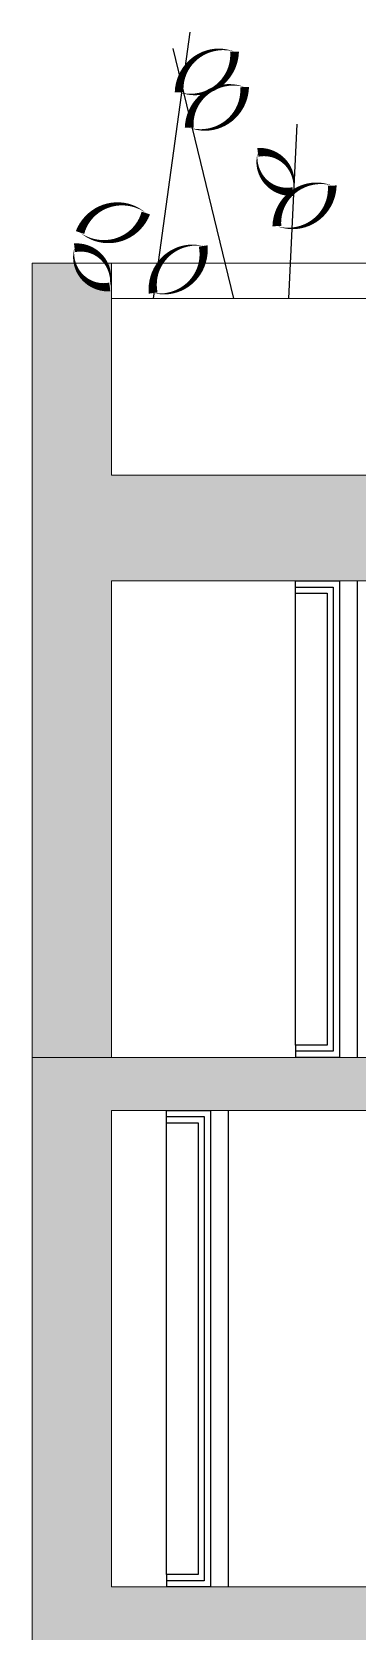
# Model space of a CAD drawing. Header units: metres. Extents: x -45 to 1930, y -347 to 488.
# Drawn here: x 233.25 to 235.1, y -141.15 to -132.04 of the extents above; entities that cross this region are included whole.
import ezdxf

# ---------------------------------------------------------------- set-up
doc = ezdxf.new("R2010")
doc.units = ezdxf.units.M
for name, color, linetype in [('SRAFY', 3, 'Continuous'), ('zariz.predmety', 203, 'Continuous'), ('ZARIZOVAKY', 251, 'Continuous')]:
    doc.layers.add(name, color=color, linetype=linetype)

msp = doc.modelspace()

# ---------------------------------------------------------------- hatches: boundary and pattern name
at = {"layer": 'SRAFY', "linetype": 'Continuous', "lineweight": 0}
h = msp.add_hatch(color=256, dxfattribs=at)
h.paths.add_polyline_path([(247.382439, -132.447903), (247.282439, -132.447903), (247.282439, -134.547185), (246.07573, -134.547185), (246.07573, -132.447903), (245.97573, -132.447903), (245.97573, -134.547185), (243.682439, -134.547185), (243.382439, -134.547185), (233.704501, -134.547185), (233.704501, -133.347185), (233.673195, -133.347185, -0.19360353), (233.694143, -133.481714, -0.3746573), (233.49575, -133.347185), (233.254501, -133.347185), (233.254501, -137.847185), (233.704501, -137.847185), (233.704501, -135.147185), (242.712439, -135.147185), (242.712439, -137.847185), (243.012439, -137.847185), (243.012439, -137.535641), (243.012439, -135.147185), (244.482439, -135.147185), (244.482439, -137.847185), (244.582439, -137.847185), (244.582439, -135.147185), (245.632439, -135.147185), (245.632439, -137.847185), (245.732439, -137.847185), (245.732439, -135.147185), (248.532439, -135.147185), (248.532439, -135.023656), (247.382439, -135.023656), (247.382439, -134.547185)])
h.paths.add_polyline_path([(251.832654, -132.147185), (248.170674, -132.147903), (243.382439, -132.147185), (243.382439, -134.547185), (243.682439, -134.547185), (243.682439, -132.447903), (245.97573, -132.447903), (247.720674, -132.447903), (251.382439, -132.447903), (251.382439, -133.247903), (251.382439, -135.147185), (259.229241, -135.147185), (259.229241, -134.547185), (251.832654, -134.547185)])
h.paths.add_polyline_path([(251.382439, -135.147185), (251.382439, -138.147185), (251.382439, -140.847185), (251.382439, -141.147185), (259.229241, -141.147185), (259.229241, -140.847185), (251.682439, -140.847185), (251.682439, -138.147185), (259.229241, -138.147185), (259.229241, -138.047185), (259.229241, -137.847185), (251.682439, -137.847185), (251.682439, -135.147185)])
msp.add_hatch(color=256, dxfattribs=at).paths.add_polyline_path([(233.704501, -137.847185), (233.254501, -137.847185), (233.254501, -141.147185), (240.254501, -141.147185), (244.287007, -141.147185), (244.287007, -141.597185), (244.387007, -141.597185), (244.387007, -141.147185), (247.282439, -141.147185), (247.282439, -141.597185), (247.382439, -141.597185), (247.382439, -141.147185), (248.532439, -141.147185), (248.532439, -141.011736), (247.382439, -141.011736), (247.382439, -140.847185), (247.082439, -140.847185), (245.732439, -140.847185), (245.632439, -140.847185), (244.582439, -140.847185), (244.482439, -140.847185), (243.012439, -140.847185), (242.712439, -140.847185), (233.704501, -140.847185), (233.704501, -138.147185), (241.372439, -138.147185), (241.372439, -138.797185), (241.472439, -138.797185), (241.472439, -138.147185), (242.712439, -138.147185), (242.712439, -140.847185), (243.012439, -140.847185), (243.012439, -140.535641), (243.012439, -138.147185), (243.394886, -138.147185), (244.482439, -138.147185), (244.482439, -140.847185), (244.582439, -140.847185), (244.582439, -138.147185), (245.632439, -138.147185), (245.632439, -140.847185), (245.732439, -140.847185), (245.732439, -138.147185), (247.082439, -138.147185), (247.082439, -140.847185), (247.382439, -140.847185), (247.382439, -138.147185), (248.532439, -138.147185), (248.532439, -138.023656), (248.257439, -138.023656), (247.382439, -138.023656), (247.382439, -137.847185), (246.223101, -137.847185), (246.195597, -137.947185), (246.168094, -137.847185), (245.732439, -137.847185), (245.632439, -137.847185), (244.582439, -137.847185), (244.482439, -137.847185), (243.012439, -137.847185), (242.712439, -137.847185)])

# ---------------------------------------------------------------- linework, layer by layer
at = {"linetype": 'Continuous', "lineweight": 0}
msp.add_line((233.704501, -137.847185), (233.254501, -137.847185), dxfattribs=at)
at = {"layer": 'SRAFY', "linetype": 'Continuous', "lineweight": 0}
for p, q in [((233.254501, -133.347185), (233.254501, -141.147185)), ((233.704501, -133.347185), (233.254501, -133.347185)), ((233.704501, -133.347185), (233.704501, -134.547185)), ((233.704501, -134.547185), (243.382439, -134.547185)), ((233.704501, -135.147185), (242.712439, -135.147185)), ((233.704501, -135.147185), (233.704501, -137.847185)), ((233.704501, -137.847185), (242.712439, -137.847185)), ((233.704501, -138.147185), (241.372439, -138.147185)), ((233.704501, -138.147185), (233.704501, -140.847185)), ((233.704501, -140.847185), (242.712439, -140.847185))]:
    msp.add_line(p, q, dxfattribs=at)
at = {"layer": 'zariz.predmety', "color": 253, "linetype": 'Continuous', "ltscale": 0.001}
for p, q in [((233.941455, -133.547185), (234.149533, -132.037804)), ((234.397751, -133.547185), (234.053587, -132.131051)), ((234.708122, -133.547185), (234.755945, -132.558896)), ((234.745436, -135.217185), (234.745436, -135.147185)), ((234.994818, -135.147185), (234.994818, -137.847185)), ((235.094818, -135.147185), (235.094818, -137.847185)), ((234.745436, -137.777185), (234.745436, -137.847185)), ((234.014526, -138.217185), (234.014526, -138.147185)), ((234.263909, -138.147185), (234.263909, -140.847185)), ((234.363909, -138.147185), (234.363909, -140.847185)), ((234.014526, -140.777185), (234.014526, -140.847185))]:
    msp.add_line(p, q, dxfattribs=at)
for points in [[(234.400913, -132.148229, 0, 0, 0.52056705), (234.400913, -132.148229, 0, 0.05, 0.52056705), (234.087172, -132.378173, 0, 0.05, 0.52056705), (234.400913, -132.148229, 0.05, 0.05, 0)], [(234.45782, -132.349162, 0, 0, 0.52056705), (234.45782, -132.349162, 0, 0.05, 0.52056705), (234.144079, -132.579107, 0, 0.05, 0.52056705), (234.45782, -132.349162, 0.05, 0.05, 0)], [(234.732436, -132.94102, 0, 0, 0.52056705), (234.732436, -132.94102, 0, 0.05, 0.52056705), (234.532727, -132.718728, 0, 0.05, 0.52056705), (234.732436, -132.94102, 0.05, 0.05, 0)], [(234.95421, -132.907004, 0, 0, 0.52056705), (234.95421, -132.907004, 0, 0.05, 0.52056705), (234.640469, -133.136949, 0, 0.05, 0.52056705), (234.95421, -132.907004, 0.05, 0.05, 0)], [(233.898429, -133.062433, 0, 0, 0.52056705), (233.898429, -133.062433, 0, 0.05, 0.52056705), (233.525456, -133.172883, 0, 0.05, 0.52056705), (233.898429, -133.062433, 0.05, 0.05, 0)], [(233.694143, -133.481714, 0, 0, 0.52056705), (233.694143, -133.481714, 0, 0.05, 0.52056705), (233.494434, -133.259421, 0, 0.05, 0.52056705), (233.694143, -133.481714, 0.05, 0.05, 0)], [(233.940035, -133.51607, 0, 0, 0.52056705), (233.940035, -133.51607, 0, 0.05, 0.52056705), (234.223136, -133.249309, 0, 0.05, 0.52056705), (233.940035, -133.51607, 0.05, 0.05, 0)]]:
    msp.add_lwpolyline(points, format="xyseb", close=True, dxfattribs=at)
for points in [[(234.745436, -135.147185), (234.994818, -135.147185), (234.994818, -137.847185), (234.745436, -137.847185)], [(234.745436, -135.182185), (234.959818, -135.182185), (234.959818, -137.812185), (234.745436, -137.812185)], [(234.014526, -138.147185), (234.263909, -138.147185), (234.263909, -140.847185), (234.014526, -140.847185)], [(234.014526, -138.182185), (234.228909, -138.182185), (234.228909, -140.812185), (234.014526, -140.812185)]]:
    msp.add_lwpolyline(points, dxfattribs=at)
for points in [[(234.745436, -135.217185), (234.924818, -135.217185), (234.924818, -137.777185), (234.745436, -137.777185)], [(234.014526, -138.217185), (234.193909, -138.217185), (234.193909, -140.777185), (234.014526, -140.777185)]]:
    msp.add_lwpolyline(points, close=True, dxfattribs=at)
at = {"layer": 'ZARIZOVAKY', "linetype": 'Continuous', "lineweight": 0}
for p, q in [((240.254501, -133.347185), (233.704501, -133.347185)), ((243.382439, -133.547185), (233.704501, -133.547185))]:
    msp.add_line(p, q, dxfattribs=at)

doc.saveas('drawing.dxf')
